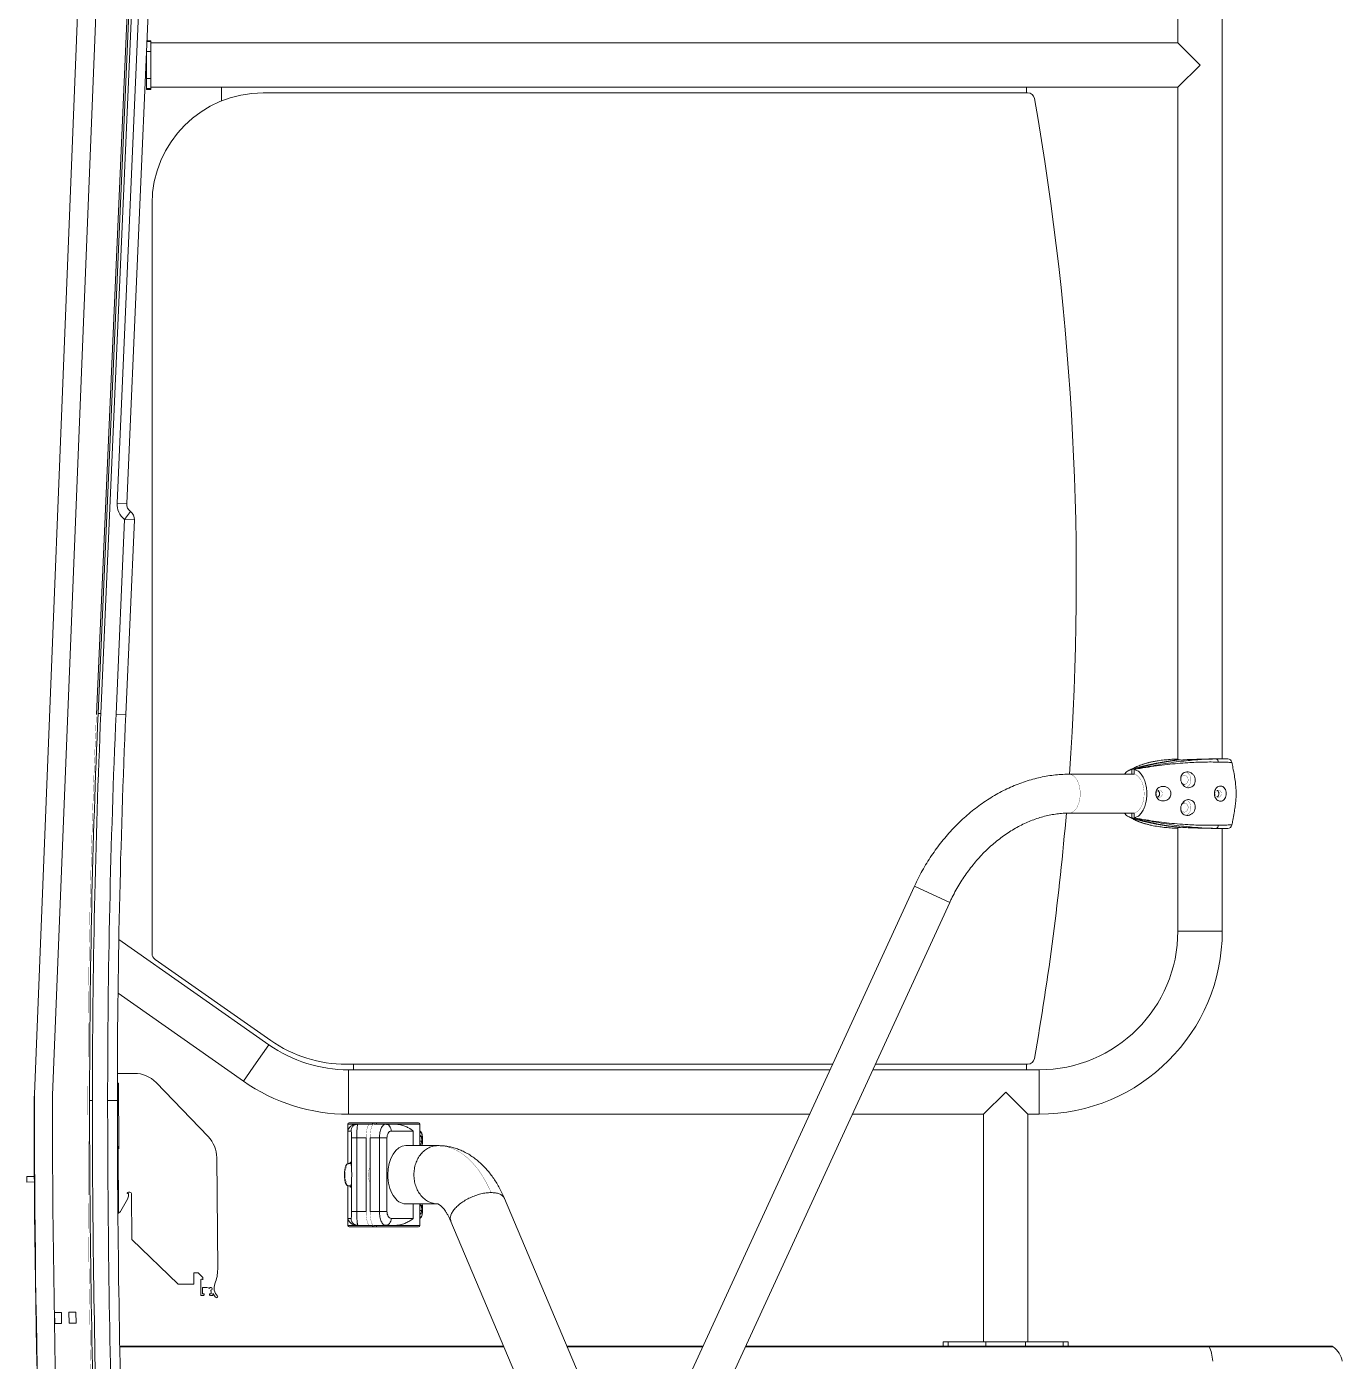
# Model space of a CAD drawing. Header units: millimetres. Extents: x -16985 to -606, y 2122 to 9380.
# Drawn here: x -3141 to -2193, y 5610 to 6572 of the extents above; entities that cross this region are included whole.
import ezdxf

# ---------------------------------------------------------------- set-up
doc = ezdxf.new("R2010")
doc.units = ezdxf.units.MM
for name, pattern in [('K5LT32768', [0]), ('K5LT32769', [0]), ('K5LT_THIN', [0])]:
    doc.linetypes.add(name, pattern=pattern)

msp = doc.modelspace()

# ---------------------------------------------------------------- linework, layer by layer
at = {"color": 7, "linetype": 'K5LT_THIN', "lineweight": 18}
for p, q in [((-2279.29, 6044.19), (-2279.29, 7405.19)), ((-2311.29, 7404.5), (-2311.29, 6560.19)), ((-3135.07, 5802.54), (-3080.56, 7163.49)), ((-3067.57, 7162.97), (-3122.08, 5802.02)), ((-3090.41, 6076.19), (-3054.63, 6893.18)), ((-3089.19, 6076.88), (-3055.9, 6837.14)), ((-3042.26, 6828.7), (-3068.55, 6228.27)), ((-3051.29, 6561.69), (-3053.95, 6561.69)), ((-3051.29, 6561.13), (-3051.29, 6561.69)), ((-3051.29, 6553.87), (-3051.29, 6561.13)), ((-2311.29, 6560.19), (-3051.29, 6560.19)), ((-2295.29, 6544.19), (-2311.29, 6560.19)), ((-3054.29, 6550.19), (-3054.45, 6550.19)), ((-3054.29, 6534.5), (-3054.29, 6553.87)), ((-3051.29, 6534.5), (-3051.29, 6553.87)), ((-2311.29, 6528.19), (-2295.29, 6544.19)), ((-3054.98, 6538.19), (-3054.29, 6538.19)), ((-3054.29, 6534.5), (-3051.29, 6534.5)), ((-3054.29, 6527.24), (-3054.29, 6534.5)), ((-3051.29, 6527.24), (-3051.29, 6534.5)), ((-3054.29, 6527.24), (-3051.29, 6527.24)), ((-3054.29, 6526.69), (-3054.29, 6527.24)), ((-3054.29, 6526.69), (-3051.29, 6526.69)), ((-3051.29, 6528.19), (-2311.29, 6528.19)), ((-3051.29, 6526.69), (-3051.29, 6527.24)), ((-3000.29, 6528.19), (-2420.29, 6528.19)), ((-3000.29, 6528.19), (-3000.29, 6518.35)), ((-2419.49, 6524.19), (-2970.29, 6524.19)), ((-2420.29, 6528.19), (-2420.29, 6524.19)), ((-2311.29, 6528.19), (-2311.29, 6043.82)), ((-3050.29, 6444.19), (-3050.29, 5903.85)), ((-3075.54, 6228.58), (-3068.55, 6228.27)), ((-3070.05, 6216.84), (-3065.8, 6222.4)), ((-3076.2, 6076.46), (-3070.05, 6216.84)), ((-3063.06, 6216.53), (-3070.05, 6216.84)), ((-3069.21, 6076.16), (-3063.06, 6216.53)), ((-3089.19, 6077.03), (-3087.19, 6076.95)), ((-3076.2, 6076.46), (-3069.21, 6076.16)), ((-2309.28, 6043.48), (-2309.28, 6043.64)), ((-2283.73, 6044.19), (-2286.06, 6044.19)), ((-2283.73, 6044.19), (-2275.35, 6044.19)), ((-2272.41, 6041.76), (-2272.42, 6041.76)), ((-2342.7, 6033.19), (-2389.64, 6033.19)), ((-2344.64, 6036.6), (-2344.52, 6036.62)), ((-2344.52, 6033.21), (-2344.62, 6033.19)), ((-2344.52, 6036.62), (-2344.3, 6036.69)), ((-2344.52, 6036.62), (-2344.52, 6033.21)), ((-2344.52, 6033.21), (-2342.8, 6033.21)), ((-2342.8, 6036.62), (-2342.58, 6036.69)), ((-2342.67, 6036.6), (-2342.8, 6036.62)), ((-2342.8, 6036.62), (-2342.8, 6033.21)), ((-2389.64, 6005.19), (-2342.7, 6005.19)), ((-2344.52, 6001.76), (-2344.64, 6001.77)), ((-2344.62, 6005.19), (-2344.52, 6005.17)), ((-2344.52, 6005.17), (-2344.52, 6001.76)), ((-2342.8, 6005.17), (-2344.52, 6005.17)), ((-2344.3, 6001.68), (-2344.52, 6001.76)), ((-2342.8, 6005.17), (-2342.8, 6001.76)), ((-2342.8, 6001.76), (-2342.67, 6001.77)), ((-2342.58, 6001.68), (-2342.8, 6001.76)), ((-2311.29, 5994.55), (-2311.29, 5920.19)), ((-2309.28, 5994.74), (-2309.28, 5994.89)), ((-2283.73, 5994.19), (-2286.06, 5994.19)), ((-2275.35, 5994.19), (-2283.73, 5994.19)), ((-2279.29, 5920.19), (-2279.29, 5994.19)), ((-2501.08, 5952.5), (-2785.91, 5332.63)), ((-2760.46, 5320.94), (-2475.63, 5940.81)), ((-2966.08, 5838.27), (-3074.23, 5914)), ((-3048.16, 5899.75), (-2964.78, 5841.37)), ((-3074.82, 5875.35), (-2984.43, 5812.06)), ((-2910.29, 5824.19), (-2560.04, 5824.19)), ((-2561.87, 5820.19), (-2908.72, 5820.19)), ((-2905.29, 5824.19), (-2905.29, 5820.19)), ((-2905.29, 5820.19), (-2561.87, 5820.19)), ((-2411.29, 5820.19), (-2531.06, 5820.19)), ((-2531.06, 5820.19), (-2420.29, 5820.19)), ((-2529.22, 5824.19), (-2419.49, 5824.19)), ((-2420.29, 5824.19), (-2420.29, 5820.19)), ((-3075.27, 5810.61), (-3074.54, 5810.62)), ((-3063.12, 5817.62), (-3075.26, 5817.52)), ((-3074.54, 5810.62), (-3074.12, 5763.26)), ((-3047.29, 5810.97), (-3009.88, 5772.04)), ((-3135.15, 5800.67), (-3135.29, 5798.19)), ((-3135.11, 5801.47), (-3135.22, 5798.59)), ((-3135.15, 5800.67), (-3135.06, 5802.15)), ((-3135.11, 5801.47), (-3135.15, 5800.67)), ((-3135.07, 5802.54), (-3135.11, 5801.47)), ((-3135.06, 5802.15), (-3135.07, 5802.54)), ((-3122.08, 5802.02), (-3122.07, 5801.95)), ((-2451.29, 5788.19), (-2435.29, 5804.19)), ((-2435.29, 5804.19), (-2419.29, 5788.19)), ((-3093.29, 5798.16), (-3095.29, 5798.16)), ((-3075.29, 5798.16), (-3082.29, 5798.16)), ((-2909.29, 5781.09), (-2909.29, 5752.51)), ((-2908.72, 5788.19), (-2576.58, 5788.19)), ((-2902.08, 5780.91), (-2903.13, 5780.95)), ((-2903.06, 5780.87), (-2901.96, 5781.09)), ((-2901.96, 5781.09), (-2902.96, 5781.09)), ((-2893.45, 5781.09), (-2901.96, 5781.09)), ((-2891.59, 5781.09), (-2893.45, 5781.09)), ((-2890.53, 5782.09), (-2891.32, 5782.09)), ((-2882.04, 5781.09), (-2890.55, 5781.09)), ((-2890.53, 5781.09), (-2890.53, 5782.09)), ((-2890.53, 5782.09), (-2888.79, 5782.09)), ((-2881.19, 5780.99), (-2882.92, 5780.9)), ((-2882.84, 5780.88), (-2882.04, 5781.09)), ((-2881.29, 5780.9), (-2882.04, 5781.09)), ((-2882.04, 5781.09), (-2875.02, 5781.09)), ((-2857.29, 5765.59), (-2857.29, 5781.09)), ((-2545.76, 5788.19), (-2451.29, 5788.19)), ((-2451.29, 5788.19), (-2451.29, 5624.19)), ((-2419.29, 5624.19), (-2419.29, 5788.19)), ((-2419.29, 5788.19), (-2411.29, 5788.19)), ((-2909.2, 5776.09), (-2906.94, 5776.09)), ((-2902.84, 5771.09), (-2906.5, 5771.09)), ((-2906.5, 5771.09), (-2906.5, 5746.84)), ((-2902.84, 5718.09), (-2902.84, 5771.09)), ((-2902.84, 5771.09), (-2896.08, 5771.09)), ((-2896.08, 5771.09), (-2896.08, 5718.09)), ((-2886.44, 5771.09), (-2893.19, 5771.09)), ((-2893.19, 5771.09), (-2893.19, 5718.09)), ((-2881.04, 5771.09), (-2886.44, 5771.09)), ((-2886.44, 5718.09), (-2886.44, 5771.09)), ((-2881.04, 5771.09), (-2881.04, 5718.09)), ((-2862.08, 5776.09), (-2877.96, 5776.09)), ((-2857.1, 5772.9), (-2857.29, 5772.11)), ((-2856.21, 5772.11), (-2857.29, 5772.11)), ((-2856.21, 5772.11), (-2857.1, 5772.9)), ((-2855.94, 5768.8), (-2856.21, 5772.11)), ((-3074.8, 5764.7), (-3074.38, 5717.01)), ((-3074.12, 5763.26), (-3074.18, 5763.26)), ((-2844.41, 5765.59), (-2867.55, 5765.59)), ((-2857.29, 5768.8), (-2855.94, 5768.8)), ((-2857.29, 5766.91), (-2856.57, 5766.27)), ((-2856.57, 5766.27), (-2855.94, 5768.8)), ((-3003.01, 5676.44), (-3003.71, 5756.93)), ((-2906.9, 5752.59), (-2908.83, 5752.59)), ((-3135.13, 5743.39), (-3140.61, 5743.34)), ((-3140.58, 5739.34), (-3140.61, 5743.34)), ((-2906.5, 5742.33), (-2906.5, 5718.09)), ((-2893.19, 5749.59), (-2893.52, 5749.59)), ((-3140.58, 5739.34), (-3135.1, 5739.39)), ((-2909.29, 5736.69), (-2909.29, 5708.09)), ((-2908.83, 5736.59), (-2906.9, 5736.59)), ((-2893.52, 5739.59), (-2893.19, 5739.59)), ((-3072.81, 5718.56), (-3068.08, 5726.93)), ((-3068.12, 5731.29), (-3068.24, 5731.08)), ((-3067.29, 5729.99), (-3067.29, 5730.83)), ((-3065.08, 5730.5), (-3064.8, 5697.98)), ((-2867.55, 5723.59), (-2844.41, 5723.59)), ((-2857.29, 5708.09), (-2857.29, 5723.59)), ((-2857.1, 5722.9), (-2857.29, 5722.11)), ((-2856.21, 5722.11), (-2857.29, 5722.11)), ((-2856.21, 5722.11), (-2857.1, 5722.9)), ((-2855.94, 5718.8), (-2856.21, 5722.11)), ((-2726.49, 5562.45), (-2796.31, 5727.38)), ((-3074.38, 5717.01), (-3074.92, 5716.76)), ((-2906.94, 5713.09), (-2909.2, 5713.09)), ((-2906.5, 5718.09), (-2902.84, 5718.09)), ((-2896.08, 5718.09), (-2902.84, 5718.09)), ((-2886.44, 5718.09), (-2893.19, 5718.09)), ((-2881.04, 5718.09), (-2886.44, 5718.09)), ((-2877.96, 5713.09), (-2862.08, 5713.09)), ((-2857.29, 5718.8), (-2855.94, 5718.8)), ((-2857.29, 5716.91), (-2856.57, 5716.27)), ((-2856.57, 5716.27), (-2855.94, 5718.8)), ((-2903.13, 5708.23), (-2902.08, 5708.27)), ((-2901.96, 5708.09), (-2903.06, 5708.31)), ((-2901.96, 5708.09), (-2902.96, 5708.09)), ((-2893.45, 5708.09), (-2901.96, 5708.09)), ((-2893.45, 5708.09), (-2891.59, 5708.09)), ((-2891.32, 5707.09), (-2890.53, 5707.09)), ((-2890.55, 5708.09), (-2882.04, 5708.09)), ((-2890.53, 5707.09), (-2890.53, 5708.09)), ((-2888.8, 5707.09), (-2890.53, 5707.09)), ((-2882.92, 5708.27), (-2881.19, 5708.18)), ((-2881.29, 5708.27), (-2882.04, 5708.09)), ((-2882.04, 5708.09), (-2875.02, 5708.09)), ((-2834.99, 5711.01), (-2765.17, 5546.08)), ((-3064.8, 5697.98), (-3031.47, 5665.67)), ((-3017.15, 5673.92), (-3020.2, 5673.89)), ((-3013.71, 5670.54), (-3017.15, 5673.92)), ((-3020.13, 5665.77), (-3031.47, 5665.67)), ((-3020.2, 5673.89), (-3020.13, 5665.77)), ((-3015.22, 5668.85), (-3015.12, 5657.57)), ((-3014.21, 5669.37), (-3014.72, 5669.36)), ((-3013.71, 5670.54), (-3013.7, 5668.86)), ((-3013.24, 5657.59), (-3015.12, 5657.57)), ((-3013.95, 5663.31), (-3010.9, 5663.34)), ((-3013.95, 5663.31), (-3013.91, 5658.8)), ((-3012.74, 5658.81), (-3013.91, 5658.8)), ((-3012.74, 5658.81), (-3012.74, 5658.1)), ((-3008.89, 5662.8), (-3009.02, 5662.71)), ((-3007.82, 5658.85), (-3008.83, 5658.84)), ((-3008.83, 5658.84), (-3008.83, 5658.13)), ((-3008.31, 5657.63), (-3006.59, 5657.64)), ((-3007.87, 5661.41), (-3008.01, 5661.31)), ((-3007.83, 5660.31), (-3007.82, 5658.85)), ((-3006.59, 5657.64), (-3006.6, 5658.71)), ((-3115.64, 5645.41), (-3120.63, 5645.28)), ((-3120.63, 5645.28), (-3120.44, 5637.29)), ((-3115.44, 5637.41), (-3115.64, 5645.41)), ((-3105.14, 5645.66), (-3110.14, 5645.54)), ((-3110.14, 5645.54), (-3109.94, 5637.54)), ((-3104.94, 5637.66), (-3105.14, 5645.66)), ((-3120.44, 5637.29), (-3115.44, 5637.41)), ((-3109.94, 5637.54), (-3104.94, 5637.66)), ((-2796.95, 5621.16), (-3073.51, 5621.16)), ((-3073.51, 5620.59), (-3073.51, 5621.16)), ((-3073.51, 5619.87), (-3073.51, 5620.59)), ((-2653.33, 5621.16), (-2751.35, 5621.16)), ((-2289.52, 5621.16), (-2622.51, 5621.16)), ((-2480.29, 5624.19), (-2480.29, 5621.16)), ((-2476.63, 5624.19), (-2480.29, 5624.19)), ((-2449.55, 5624.19), (-2476.63, 5624.19)), ((-2421.04, 5624.19), (-2449.55, 5624.19)), ((-2393.96, 5624.19), (-2421.04, 5624.19)), ((-2390.29, 5624.19), (-2393.96, 5624.19)), ((-2390.29, 5621.16), (-2390.29, 5624.19)), ((-2289.52, 5621.16), (-2201.08, 5621.16)), ((-2288.79, 5620.59), (-2199.32, 5620.59))]:
    msp.add_line(p, q, dxfattribs=at)
at = {"color": 8, "linetype": 'K5LT32768', "lineweight": 15, "true_color": 0x808080}
for p, q in [((-3053.9, 6837.06), (-3087.19, 6076.95)), ((-3048.91, 6836.84), (-3075.54, 6228.58)), ((-3053.97, 6561.13), (-3051.29, 6561.13)), ((-3054.29, 6553.87), (-3051.29, 6553.87)), ((-2475.63, 5940.81), (-2501.08, 5952.5)), ((-2311.29, 5920.19), (-2295.29, 5920.19)), ((-2295.29, 5920.19), (-2279.29, 5920.19)), ((-2966.08, 5838.27), (-2975.25, 5825.17)), ((-2975.25, 5825.17), (-2984.43, 5812.06)), ((-2908.72, 5820.19), (-2908.72, 5804.19)), ((-2411.29, 5820.19), (-2411.29, 5804.19)), ((-2908.72, 5804.19), (-2908.72, 5788.19)), ((-2411.29, 5804.19), (-2411.29, 5788.19)), ((-2909.29, 5781.09), (-2902.96, 5781.09)), ((-2875.02, 5781.09), (-2857.29, 5781.09)), ((-2909.2, 5752.52), (-2909.2, 5776.09)), ((-2862.08, 5765.59), (-2862.08, 5776.09)), ((-2909.2, 5713.09), (-2909.2, 5736.66)), ((-2862.08, 5713.09), (-2862.08, 5723.59)), ((-2902.96, 5708.09), (-2909.29, 5708.09)), ((-2857.29, 5708.09), (-2875.02, 5708.09)), ((-2796.71, 5620.59), (-3073.51, 5620.59)), ((-2653.59, 5620.59), (-2751.11, 5620.59)), ((-2288.79, 5620.59), (-2622.78, 5620.59)), ((-2476.63, 5624.19), (-2476.63, 5621.16)), ((-2449.55, 5624.19), (-2449.55, 5621.16)), ((-2421.04, 5624.19), (-2421.04, 5621.16)), ((-2393.96, 5624.19), (-2393.96, 5621.16))]:
    msp.add_line(p, q, dxfattribs=at)
at = {"color": 7, "linetype": 'K5LT_THIN', "const_width": 0.18}
for points in [[(-3096.51, 5797.5), (-3096.41, 5832.34), (-3096.13, 5867.19), (-3095.65, 5902.03), (-3094.98, 5936.87), (-3094.13, 5971.71), (-3093.08, 6006.54), (-3091.84, 6041.37), (-3090.41, 6076.19)], [(-2342.8, 6033.21), (-2341.51, 6032.78), (-2340.27, 6031.99), (-2339.13, 6030.87), (-2338.1, 6029.43), (-2337.22, 6027.73), (-2336.51, 6025.8), (-2335.99, 6023.69), (-2335.68, 6021.47), (-2335.57, 6019.19), (-2335.68, 6016.9), (-2335.99, 6014.68), (-2336.51, 6012.58), (-2337.22, 6010.65), (-2338.1, 6008.94), (-2339.13, 6007.51), (-2340.27, 6006.38), (-2341.51, 6005.59), (-2342.8, 6005.17)], [(-2306.55, 6025.89), (-2305.67, 6026.07), (-2304.89, 6026.58), (-2304.28, 6027.38), (-2303.93, 6028.38), (-2303.85, 6029.46), (-2304.07, 6030.51), (-2304.56, 6031.42), (-2305.26, 6032.09), (-2306.1, 6032.44), (-2306.99, 6032.44), (-2307.83, 6032.09), (-2308.54, 6031.42), (-2309.02, 6030.51), (-2309.12, 6030.18)], [(-2305.16, 6023.69), (-2304.28, 6024.15), (-2303.32, 6025), (-2302.57, 6026.11), (-2302.07, 6027.41), (-2301.85, 6028.83), (-2301.92, 6030.26), (-2302.29, 6031.64), (-2302.92, 6032.85), (-2303.78, 6033.84), (-2304.81, 6034.53), (-2305.82, 6034.87)], [(-2306.55, 6012.49), (-2305.67, 6012.31), (-2304.89, 6011.79), (-2304.28, 6010.99), (-2303.93, 6010), (-2303.85, 6008.91), (-2304.07, 6007.86), (-2304.56, 6006.95), (-2305.26, 6006.28), (-2306.1, 6005.93), (-2306.99, 6005.93), (-2307.83, 6006.28), (-2308.54, 6006.95), (-2309.02, 6007.86), (-2309.12, 6008.19)], [(-2305.16, 6014.68), (-2304.28, 6014.23), (-2303.32, 6013.38), (-2302.57, 6012.27), (-2302.07, 6010.96), (-2301.85, 6009.55), (-2301.92, 6008.11), (-2302.29, 6006.74), (-2302.92, 6005.52), (-2303.78, 6004.53), (-2304.81, 6003.84), (-2305.82, 6003.5)], [(-3040.19, 4790.84), (-3046.61, 4849.83), (-3052.65, 4908.86), (-3058.3, 4967.93), (-3063.56, 5027.04), (-3068.43, 5086.17), (-3072.92, 5145.34), (-3077.01, 5204.54), (-3080.72, 5263.76), (-3084.03, 5323.01), (-3086.96, 5382.28), (-3089.49, 5441.56), (-3091.64, 5500.86), (-3093.39, 5560.17), (-3094.76, 5619.49), (-3095.73, 5678.82), (-3096.32, 5738.16), (-3096.51, 5797.5)], [(-2893.45, 5781.09), (-2893.96, 5780.89), (-2894.45, 5780.33), (-2894.91, 5779.4), (-2895.31, 5778.16), (-2895.64, 5776.64), (-2895.88, 5774.91), (-2896.03, 5773.04), (-2896.08, 5771.09)], [(-2890.55, 5781.09), (-2891.07, 5780.89), (-2891.56, 5780.33), (-2892.02, 5779.4), (-2892.42, 5778.16), (-2892.75, 5776.64), (-2892.99, 5774.91), (-2893.14, 5773.04), (-2893.19, 5771.09)], [(-2844.41, 5765.59), (-2841.23, 5765.4), (-2838.07, 5764.84), (-2834.93, 5763.92), (-2831.84, 5762.63), (-2828.8, 5760.98), (-2825.84, 5758.99), (-2822.95, 5756.65), (-2820.16, 5753.97), (-2817.48, 5750.98), (-2814.91, 5747.68), (-2812.48, 5744.09), (-2810.18, 5740.22), (-2808.04, 5736.1), (-2806.06, 5731.73)], [(-2893.19, 5739.18), (-2893.29, 5739.27), (-2893.64, 5739.82), (-2893.94, 5740.7), (-2894.17, 5741.84), (-2894.32, 5743.16), (-2894.37, 5744.59), (-2894.32, 5746.01), (-2894.17, 5747.34), (-2893.94, 5748.48), (-2893.64, 5749.35), (-2893.29, 5749.9), (-2893.19, 5749.99)], [(-2896.08, 5718.09), (-2896.03, 5716.14), (-2895.88, 5714.26), (-2895.64, 5712.53), (-2895.31, 5711.02), (-2894.91, 5709.77), (-2894.45, 5708.85), (-2893.96, 5708.28), (-2893.45, 5708.09)], [(-2893.19, 5718.09), (-2893.14, 5716.14), (-2892.99, 5714.26), (-2892.75, 5712.53), (-2892.42, 5711.02), (-2892.02, 5709.77), (-2891.56, 5708.85), (-2891.07, 5708.28), (-2890.55, 5708.09)]]:
    msp.add_lwpolyline(points, dxfattribs=at)
at = {"color": 8, "linetype": 'K5LT32769', "true_color": 0x808080, "const_width": 0.18}
for points in [[(-2389.63, 6005.19), (-2388.38, 6005.36), (-2387.13, 6005.89), (-2385.94, 6006.77), (-2384.84, 6007.96), (-2383.87, 6009.45), (-2383.05, 6011.19), (-2382.4, 6013.14), (-2381.94, 6015.24), (-2381.67, 6017.44), (-2381.61, 6019.7), (-2381.77, 6021.93), (-2382.12, 6024.1), (-2382.67, 6026.14), (-2383.4, 6028), (-2384.29, 6029.63), (-2385.32, 6030.99), (-2386.46, 6032.04), (-2387.69, 6032.77), (-2388.96, 6033.14), (-2389.64, 6033.19)], [(-2342.34, 6038.04), (-2343.57, 6037.36), (-2344.64, 6036.6)], [(-2908.83, 5752.59), (-2909.03, 5752.55), (-2909.47, 5752.21), (-2909.89, 5751.51), (-2910.26, 5750.49), (-2910.56, 5749.19), (-2910.78, 5747.67), (-2910.91, 5746.01), (-2910.94, 5744.29), (-2910.88, 5742.58), (-2910.71, 5740.96), (-2910.46, 5739.51), (-2910.14, 5738.3), (-2909.75, 5737.38), (-2909.32, 5736.8), (-2908.87, 5736.59), (-2908.83, 5736.59)]]:
    msp.add_lwpolyline(points, dxfattribs=at)
at = {"color": 7, "linetype": 'K5LT_THIN', "const_width": 0.18}
for points in [[(-2326.78, 6019.19), (-2326.63, 6020.14), (-2326.21, 6020.97), (-2325.58, 6021.56), (-2324.81, 6021.83), (-2324.02, 6021.74), (-2323.3, 6021.3), (-2322.76, 6020.58), (-2322.48, 6019.67), (-2322.48, 6018.7), (-2322.76, 6017.79), (-2323.3, 6017.07), (-2324.02, 6016.64), (-2324.81, 6016.55), (-2325.58, 6016.81), (-2326.21, 6017.4), (-2326.63, 6018.23)], [(-2284.27, 6019.19), (-2284.12, 6020.14), (-2283.7, 6020.97), (-2283.07, 6021.56), (-2282.3, 6021.83), (-2281.51, 6021.74), (-2280.79, 6021.3), (-2280.25, 6020.58), (-2279.97, 6019.67), (-2279.97, 6018.7), (-2280.25, 6017.79), (-2280.79, 6017.07), (-2281.51, 6016.64), (-2282.3, 6016.55), (-2283.07, 6016.81), (-2283.7, 6017.4), (-2284.12, 6018.23)]]:
    msp.add_lwpolyline(points, close=True, dxfattribs=at)
at = {"color": 7, "linetype": 'K5LT_THIN', "lineweight": 18}
for centre, radius, start, end in [((-2970.29, 6444.19), 80, 90, 180), ((-2419.49, 6519.19), 5, 9.95835, 90), ((-4384.43, 6174.19), 2000, 355.95729, 9.95835), ((-3061.56, 6227.97), 14, 177.4925, 232.6426), ((-3061.56, 6227.97), 7, 177.4925, 232.6426), ((-3070.05, 6216.84), 7, 357.4925, 52.6426), ((3274.71, 5798.34), 6370, 177.492502, 180.001686), ((3274.71, 5798.19), 6370, 177.492502, 180), ((3274.71, 5798.34), 6368, 177.492502, 180.001686), ((3274.71, 5798.34), 6357, 177.492502, 180.001686), ((3274.71, 5798.34), 6350, 177.492502, 180.001686), ((-2295.79, 5883.89), 160.32, 94.82748, 107.61052), ((-2294.07, 5883.89), 160.32, 94.82748, 107.61052), ((-2284.27, 6041.98), 2.27, 359.12894, 76.16559), ((-2275.31, 6041.19), 3, 11.2758, 90.0021), ((-2306.46, 6028.45), 2.56, 213.36925, 268.04054), ((-2306.46, 6009.93), 2.56, 91.95946, 146.63075), ((-4384.43, 6174.19), 2000, 350.04165, 355.15084), ((-2295.79, 6154.49), 160.32, 252.38948, 265.17252), ((-2294.07, 6154.49), 160.32, 252.38948, 265.17252), ((-2284.27, 5996.39), 2.27, 283.83646, 0.87248), ((-2275.31, 5997.19), 3, 269.9979, 348.68598), ((-2411.29, 5920.19), 100, 270, 0), ((-2411.29, 5920.19), 132, 270, 0), ((-3045.29, 5903.85), 5, 180, 235), ((-2908.72, 5920.19), 100, 235, 270), ((-2910.29, 5919.19), 95, 235, 270), ((-2419.49, 5829.19), 5, 270, 350.04165), ((-3062.93, 5795.94), 21.69, 43.8692, 90.5), ((-2908.72, 5920.19), 132, 235, 270), ((5924.71, 5798.19), 9059.77, 179.974951, 186.586099), ((5924.71, 5798.19), 9046.78, 179.976186, 186.586099), ((5924.71, 5798.19), 9060, 180, 186.598845), ((5924.71, 5798.19), 9020, 180, 181.850624), ((5924.71, 5798.42), 9020, 180.001686, 181.852119), ((5924.71, 5798.42), 9000, 180.001686, 181.756302), ((-2908.29, 5781.09), 1, 90, 180), ((-2858.29, 5781.09), 1, 0, 90), ((-3025.8, 5756.73), 22.09, 0.5, 43.8692), ((-3076.21, 5763.24), 2.03, 45.85147, 60.86974), ((-3076.21, 5763.24), 2.03, 0.5, 45.85147), ((-3066.71, 5730.49), 1.63, 0.5, 150.5), ((-3067.8, 5730.83), 0.508, 0.5, 150.5), ((-3073.38, 5729.93), 6.1, 330.5, 0.5), ((-3076.35, 5720.56), 4.06, 298.94911, 330.5), ((-2908.29, 5708.09), 1, 180, 270), ((-2858.29, 5708.09), 1, 270, 0), ((-3029.59, 5676.21), 26.58, 337.56408, 0.5), ((-3014.71, 5668.85), 0.508, 90.5, 180.5), ((-3014.2, 5668.86), 0.508, 0.5, 90.5), ((-2997.54, 5662.97), 8.1, 157.56408, 226.05623), ((-3013.25, 5658.1), 0.508, 270.5, 0.5), ((-3010.88, 5660.29), 3.06, 52.54066, 90.5), ((-3007.95, 5662.43), 1.02, 274.67911, 158.25577), ((-3008.32, 5658.13), 0.508, 180.5, 270.5), ((-3010.88, 5660.29), 3.05, 0.5, 19.66118), ((-3006.39, 5658.71), 0.203, 25.72752, 180.5), ((-2997.55, 5662.97), 9.61, 205.72752, 226.10985), ((-3003.69, 5656.59), 0.763, 226.10985, 46.05623), ((-3126.2, 5627.64), 7.5, 177.02444, 185.13453), ((-2201.08, 5618.16), 3, 54.12919, 90), ((-2208.9, 5607.34), 16.35, 9.92738, 54.12919)]:
    msp.add_arc(centre, radius, start, end, dxfattribs=at)
at = {"color": 8, "linetype": 'K5LT32768', "lineweight": 15, "true_color": 0x808080}
for radius, end in [(9018, 181.702889), (9007, 181.757163)]:
    msp.add_arc((5924.71, 5798.42), radius, 180.001686, end, dxfattribs=at)
at = {"color": 7, "linetype": 'K5LT_THIN', "lineweight": 18}
for centre, major_axis, ratio, start_param, end_param in [((-2867.55, 5744.59), (0, 21), 0.615292, 0, 1.570796), ((-2907.26, 5744.59), (0, 9), 0.087769, -1.317244, 0.475882), ((-2907.26, 5744.59), (0, 9), 0.087769, 2.66571, 4.458837), ((-2867.55, 5744.59), (0, 21), 0.615292, 1.570796, 3.141593), ((-2289.52, 5618.16), (0, 3), 0.414214, -0.626064, 0), ((-2292.76, 5607.34), (0, 16.35), 0.414214, -1.397531, -0.626064)]:
    msp.add_ellipse(centre, major_axis=major_axis, ratio=ratio, start_param=start_param, end_param=end_param, dxfattribs=at)
at = {"color": 8, "linetype": 'K5LT32768', "lineweight": 15, "true_color": 0x808080}
for points, knots in [([(-2344.3, 6036.69), (-2344.28, 6036.7), (-2343.4, 6037.27), (-2341.71, 6038.29), (-2338.41, 6039.71), (-2334.67, 6040.95), (-2330.81, 6041.96), (-2327.97, 6042.45), (-2326.78, 6042.66)], [0, 0, 0, 0, 0.003004, 0.226057, 0.431448, 0.636843, 0.848061, 1, 1, 1, 1]), ([(-2272.42, 6041.76), (-2272.44, 6041.76), (-2272.48, 6041.74), (-2273.33, 6041.74), (-2274.83, 6041.77), (-2276.86, 6041.81), (-2279.26, 6041.88), (-2281.08, 6041.92), (-2282, 6041.94)], [0, 0, 0, 0, 0.137244, 0.320615, 0.499919, 0.684525, 0.840449, 1, 1, 1, 1]), ([(-2344.64, 6001.77), (-2344.63, 6001.76), (-2344.26, 6001.49), (-2343.61, 6001), (-2342.76, 6000.55), (-2342.35, 6000.34)], [0, 0, 0, 0, 0.026271, 0.524709, 1, 1, 1, 1]), ([(-2330.18, 5996.34), (-2331.62, 5996.68), (-2334.55, 5997.37), (-2338.3, 5998.63), (-2341.7, 6000.07), (-2343.41, 6001.13), (-2344.3, 6001.68)], [0, 0, 0, 0, 0.239245, 0.486154, 0.734815, 1, 1, 1, 1]), ([(-2282, 5996.43), (-2281.1, 5996.45), (-2279.28, 5996.5), (-2276.9, 5996.56), (-2274.85, 5996.61), (-2273.36, 5996.63), (-2272.49, 5996.63), (-2272.44, 5996.62), (-2272.42, 5996.61)], [0, 0, 0, 0, 0.155824, 0.315084, 0.494084, 0.678432, 0.856472, 1, 1, 1, 1]), ([(-2906.94, 5776.09), (-2906.86, 5776.74), (-2906.72, 5778.06), (-2905.56, 5779.69), (-2904.25, 5780.69), (-2903.33, 5780.83), (-2903.06, 5780.87)], [0, 0, 0, 0, 0.292387, 0.584775, 0.877162, 1, 1, 1, 1]), ([(-2902.12, 5780.91), (-2902.13, 5780.88), (-2902.17, 5780.81), (-2902.22, 5780.62), (-2902.33, 5780.2), (-2902.45, 5779.47), (-2902.58, 5778.21), (-2902.69, 5776.71), (-2902.77, 5774.96), (-2902.83, 5773.07), (-2902.83, 5771.74), (-2902.84, 5771.09)], [0, 0, 0, 0, 0.030206, 0.095181, 0.148844, 0.297438, 0.431685, 0.576943, 0.715508, 0.858882, 1, 1, 1, 1]), ([(-2886.44, 5771.09), (-2886.42, 5771.74), (-2886.39, 5773.07), (-2886.12, 5774.96), (-2885.71, 5776.71), (-2885.25, 5777.97), (-2884.83, 5778.83), (-2884.5, 5779.4), (-2884.12, 5779.92), (-2883.63, 5780.43), (-2883.2, 5780.8), (-2882.9, 5780.87), (-2882.84, 5780.88)], [0, 0, 0, 0, 0.141096, 0.284451, 0.422993, 0.568233, 0.63362, 0.702601, 0.775183, 0.851369, 0.969895, 1, 1, 1, 1]), ([(-2877.96, 5776.09), (-2878.02, 5776.74), (-2878.14, 5778.06), (-2879.09, 5779.69), (-2880.21, 5780.72), (-2881.01, 5780.86), (-2881.29, 5780.9)], [0, 0, 0, 0, 0.284417, 0.568834, 0.853252, 1, 1, 1, 1]), ([(-2857.29, 5774.73), (-2857.16, 5774.89), (-2856.93, 5775.16), (-2856.59, 5775.04), (-2856.31, 5774.76), (-2856.04, 5774.24), (-2855.74, 5773.34), (-2855.6, 5772.42), (-2855.51, 5771.81)], [0, 0, 0, 0, 0.193011, 0.329787, 0.469466, 0.609144, 0.74592, 1, 1, 1, 1]), ([(-2855.51, 5771.81), (-2855.45, 5771.15), (-2855.36, 5770.13), (-2855.39, 5768.68), (-2855.47, 5767.59), (-2855.61, 5766.6), (-2855.73, 5765.88), (-2855.83, 5765.63), (-2855.85, 5765.59)], [0, 0, 0, 0, 0.303236, 0.466473, 0.633174, 0.799876, 0.963113, 1, 1, 1, 1]), ([(-2796.4, 5727.34), (-2796.47, 5727.59), (-2796.75, 5728.47), (-2798, 5729.67), (-2800.08, 5730.85), (-2802.78, 5731.59), (-2804.97, 5731.68), (-2806.06, 5731.73)], [0, 0, 0, 0, 0.085853, 0.31439, 0.542926, 0.771463, 1, 1, 1, 1]), ([(-2855.84, 5723.59), (-2855.83, 5723.56), (-2855.68, 5723.11), (-2855.59, 5722.44), (-2855.51, 5721.81)], [0, 0, 0, 0, 0.058063, 1, 1, 1, 1]), ([(-2903.06, 5708.31), (-2903.33, 5708.35), (-2904.25, 5708.48), (-2905.56, 5709.49), (-2906.72, 5711.12), (-2906.86, 5712.43), (-2906.94, 5713.09)], [0, 0, 0, 0, 0.12275, 0.415167, 0.707583, 1, 1, 1, 1]), ([(-2902.84, 5718.09), (-2902.83, 5717.43), (-2902.83, 5716.1), (-2902.77, 5714.21), (-2902.69, 5712.46), (-2902.59, 5711.13), (-2902.49, 5710.13), (-2902.4, 5709.4), (-2902.29, 5708.83), (-2902.2, 5708.44), (-2902.14, 5708.32), (-2902.12, 5708.27)], [0, 0, 0, 0, 0.141005, 0.28446, 0.422922, 0.568195, 0.656, 0.750335, 0.851213, 0.941941, 1, 1, 1, 1]), ([(-2882.84, 5708.27), (-2882.96, 5708.32), (-2883.25, 5708.44), (-2883.82, 5708.9), (-2884.49, 5709.7), (-2885.16, 5710.96), (-2885.71, 5712.46), (-2886.12, 5714.21), (-2886.39, 5716.1), (-2886.42, 5717.43), (-2886.44, 5718.09)], [0, 0, 0, 0, 0.057744, 0.148528, 0.297334, 0.431467, 0.576822, 0.715371, 0.858909, 1, 1, 1, 1]), ([(-2877.96, 5713.09), (-2878.02, 5712.43), (-2878.14, 5711.12), (-2879.09, 5709.48), (-2880.21, 5708.46), (-2881.01, 5708.32), (-2881.29, 5708.27)], [0, 0, 0, 0, 0.28442, 0.568841, 0.853261, 1, 1, 1, 1]), ([(-2855.51, 5721.81), (-2855.45, 5721.15), (-2855.36, 5720.13), (-2855.39, 5718.68), (-2855.47, 5717.59), (-2855.61, 5716.58), (-2855.84, 5715.45), (-2856.23, 5714.43), (-2856.69, 5714.04), (-2857.05, 5714.1), (-2857.22, 5714.3), (-2857.29, 5714.39)], [0, 0, 0, 0, 0.162776, 0.250402, 0.339887, 0.429372, 0.516997, 0.679773, 0.842549, 0.930175, 1, 1, 1, 1]), ([(-2832.92, 5719.19), (-2833.48, 5718.37), (-2834.61, 5716.73), (-2835.37, 5714.37), (-2835.51, 5712.43), (-2835.07, 5711.43), (-2834.9, 5711.04)], [0, 0, 0, 0, 0.275913, 0.551825, 0.827738, 1, 1, 1, 1])]:
    msp.add_open_spline(points, degree=3, knots=knots, dxfattribs=at)
at = {"color": 7, "linetype": 'K5LT_THIN', "lineweight": 18}
for points, knots in [([(-2282, 6041.94), (-2283.7, 6041.97), (-2287.11, 6042.03), (-2292.57, 6041.97), (-2298.25, 6041.8), (-2304.54, 6041.48), (-2311.4, 6040.99), (-2318.91, 6040.26), (-2326.6, 6039.3), (-2334.58, 6038.07), (-2339.92, 6037.13), (-2342.67, 6036.6)], [0, 0, 0, 0, 0.096541, 0.193087, 0.29174, 0.390386, 0.508085, 0.625785, 0.747724, 0.869674, 1, 1, 1, 1]), ([(-2342.58, 6036.69), (-2342.54, 6036.7), (-2339.85, 6037.27), (-2334.69, 6038.29), (-2327.13, 6039.71), (-2319.76, 6040.96), (-2312.43, 6042.05), (-2305.69, 6042.88), (-2299.62, 6043.48), (-2294.15, 6043.88), (-2288.81, 6044.14), (-2285.42, 6044.17), (-2283.73, 6044.19)], [0, 0, 0, 0, 0.001731, 0.130268, 0.248627, 0.366988, 0.488705, 0.610419, 0.706888, 0.80336, 0.901685, 1, 1, 1, 1]), ([(-2327.05, 6042.65), (-2327.14, 6042.64), (-2328.44, 6042.44), (-2330.73, 6041.96), (-2333.91, 6041.19), (-2336.84, 6040.32), (-2339.53, 6039.33), (-2341.36, 6038.57), (-2342.2, 6038.1), (-2342.33, 6038.03)], [0, 0, 0, 0, 0.012982, 0.202217, 0.389249, 0.580013, 0.771862, 0.965873, 1, 1, 1, 1]), ([(-2326.78, 6042.66), (-2326.33, 6042.74), (-2324.61, 6043.07), (-2321.26, 6043.48), (-2316.76, 6043.88), (-2313.42, 6044.08), (-2311.51, 6044.11), (-2311.29, 6044.11)], [0, 0, 0, 0, 0.101115, 0.386692, 0.672275, 0.963344, 1, 1, 1, 1]), ([(-2309.28, 6043.64), (-2309.69, 6043.65), (-2310.51, 6043.66), (-2311.17, 6043.73), (-2311.45, 6043.78), (-2311.38, 6043.81), (-2311.37, 6043.82)], [0, 0, 0, 0, 0.320934, 0.651191, 0.97212, 1, 1, 1, 1]), ([(-2307.56, 6043.64), (-2306.95, 6043.65), (-2305.72, 6043.66), (-2303.48, 6043.73), (-2301.02, 6043.81), (-2298.41, 6043.9), (-2295.69, 6043.99), (-2292.98, 6044.08), (-2290.32, 6044.14), (-2287.99, 6044.18), (-2286.64, 6044.19), (-2286.06, 6044.19)], [0, 0, 0, 0, 0.112407, 0.228078, 0.340483, 0.456139, 0.568708, 0.684539, 0.797128, 0.912993, 1, 1, 1, 1]), ([(-2272.36, 5996.6), (-2272.13, 5997.77), (-2271.57, 6000.66), (-2270.73, 6005), (-2270.01, 6009.49), (-2269.53, 6013.53), (-2269.3, 6017.14), (-2269.28, 6020.48), (-2269.45, 6023.84), (-2269.85, 6027.74), (-2270.57, 6032.47), (-2271.47, 6037.24), (-2272.1, 6040.44), (-2272.36, 6041.78)], [0, 0, 0, 0, 0.078465, 0.193718, 0.290279, 0.377052, 0.460723, 0.528273, 0.596241, 0.681062, 0.78571, 0.91053, 1, 1, 1, 1]), ([(-2389.64, 6033.19), (-2390.65, 6033.18), (-2393.46, 6033.15), (-2398.08, 6032.86), (-2403.5, 6032.22), (-2408.92, 6031.28), (-2414.34, 6030.03), (-2419.74, 6028.48), (-2425.11, 6026.63), (-2430.43, 6024.48), (-2435.7, 6022.05), (-2440.89, 6019.33), (-2445.99, 6016.34), (-2451, 6013.08), (-2455.9, 6009.55), (-2460.67, 6005.78), (-2465.3, 6001.77), (-2469.79, 5997.52), (-2474.12, 5993.05), (-2478.28, 5988.38), (-2482.26, 5983.51), (-2486.05, 5978.45), (-2489.65, 5973.22), (-2493.03, 5967.83), (-2496.2, 5962.3), (-2498.88, 5957.18), (-2500.43, 5953.88), (-2501.08, 5952.5)], [0, 0, 0, 0, 0.022979, 0.063513, 0.104108, 0.144801, 0.185589, 0.226471, 0.267441, 0.308491, 0.349615, 0.390803, 0.432046, 0.473337, 0.514667, 0.556029, 0.597416, 0.638824, 0.680246, 0.721679, 0.763121, 0.80457, 0.846022, 0.887479, 0.928938, 0.970401, 1, 1, 1, 1]), ([(-2349.6, 6033.19), (-2349.47, 6033.39), (-2348.73, 6034.53), (-2347.04, 6035.85), (-2345.44, 6036.35), (-2344.64, 6036.6)], [0, 0, 0, 0, 0.096647, 0.548293, 1, 1, 1, 1]), ([(-2342.2, 6038.11), (-2342.88, 6037.77), (-2344.49, 6036.96), (-2346.11, 6036.14), (-2347.05, 6035.66)], [0, 0, 0, 0, 0.419709, 1, 1, 1, 1]), ([(-2342.67, 6001.77), (-2341.87, 6002.01), (-2340.26, 6002.49), (-2338.06, 6004.46), (-2336.18, 6007.25), (-2334.73, 6010.79), (-2333.83, 6014.86), (-2333.52, 6019.19), (-2333.83, 6023.52), (-2334.73, 6027.58), (-2336.18, 6031.12), (-2338.06, 6033.91), (-2340.26, 6035.88), (-2341.87, 6036.36), (-2342.67, 6036.6)], [0, 0, 0, 0, 0.082631, 0.16525, 0.247882, 0.331926, 0.415957, 0.5, 0.584043, 0.668074, 0.752118, 0.83475, 0.917369, 1, 1, 1, 1]), ([(-2342.2, 6038.11), (-2342.23, 6038.1), (-2342.28, 6038.08), (-2342.32, 6038.05), (-2342.34, 6038.04)], [0, 0, 0, 0, 0.604715, 1, 1, 1, 1]), ([(-2303.58, 6023.44), (-2303, 6023.5), (-2301.85, 6023.63), (-2300.34, 6024.62), (-2299.23, 6026.08), (-2298.65, 6027.88), (-2298.67, 6029.81), (-2299.28, 6031.66), (-2300.43, 6033.26), (-2302.03, 6034.43), (-2303.91, 6035.01), (-2305.8, 6034.9), (-2307.38, 6034.13), (-2308.51, 6032.85), (-2309.15, 6031.21), (-2309.27, 6029.33), (-2308.83, 6027.39), (-2307.87, 6025.62), (-2306.48, 6024.27), (-2304.97, 6023.54), (-2303.98, 6023.47), (-2303.58, 6023.44)], [0, 0, 0, 0, 0.053427, 0.106872, 0.159867, 0.212241, 0.264269, 0.316564, 0.36995, 0.425098, 0.481772, 0.538019, 0.591327, 0.641955, 0.692581, 0.745029, 0.799148, 0.853923, 0.908664, 0.963194, 1, 1, 1, 1]), ([(-2316.22, 6019.19), (-2316.27, 6018.64), (-2316.38, 6017.56), (-2317.18, 6016.1), (-2318.39, 6014.92), (-2320.02, 6014.1), (-2321.97, 6013.79), (-2324, 6014.17), (-2325.72, 6015.27), (-2326.83, 6016.86), (-2327.29, 6018.63), (-2327.19, 6020.33), (-2326.62, 6021.85), (-2325.62, 6023.14), (-2324.2, 6024.08), (-2322.4, 6024.55), (-2320.36, 6024.4), (-2318.41, 6023.53), (-2316.97, 6022.05), (-2316.3, 6020.48), (-2316.24, 6019.53), (-2316.22, 6019.19)], [0, 0, 0, 0, 0.046032, 0.092014, 0.139891, 0.192641, 0.251838, 0.315743, 0.378482, 0.435279, 0.485922, 0.532388, 0.577732, 0.624977, 0.676107, 0.732295, 0.793859, 0.858136, 0.918581, 0.97119, 1, 1, 1, 1]), ([(-2325.62, 6021.48), (-2325.45, 6021.36), (-2325.05, 6021.08), (-2324.61, 6020.38), (-2324.36, 6019.52), (-2324.4, 6018.62), (-2324.71, 6017.8), (-2325.15, 6017.18), (-2325.52, 6016.96), (-2325.67, 6016.88)], [0, 0, 0, 0, 0.122504, 0.280285, 0.438237, 0.593843, 0.748251, 0.904369, 1, 1, 1, 1]), ([(-2276.45, 6019.19), (-2276.5, 6018.55), (-2276.6, 6017.27), (-2277.33, 6015.57), (-2278.42, 6014.33), (-2279.77, 6013.69), (-2281.2, 6013.68), (-2282.59, 6014.21), (-2283.81, 6015.31), (-2284.67, 6016.87), (-2285.05, 6018.68), (-2284.94, 6020.54), (-2284.33, 6022.26), (-2283.3, 6023.62), (-2281.96, 6024.49), (-2280.44, 6024.78), (-2278.99, 6024.41), (-2277.82, 6023.45), (-2276.97, 6022.09), (-2276.52, 6020.58), (-2276.47, 6019.58), (-2276.45, 6019.19)], [0, 0, 0, 0, 0.056333, 0.112644, 0.167965, 0.220619, 0.269749, 0.321253, 0.377041, 0.431358, 0.485243, 0.539357, 0.593652, 0.647632, 0.701542, 0.75643, 0.811231, 0.860385, 0.911303, 0.965278, 1, 1, 1, 1]), ([(-2282.96, 6021.6), (-2282.94, 6021.59), (-2282.69, 6021.51), (-2282.32, 6021.08), (-2281.91, 6020.37), (-2281.73, 6019.49), (-2281.76, 6018.59), (-2282.02, 6017.77), (-2282.43, 6017.12), (-2282.8, 6016.89), (-2282.96, 6016.79)], [0, 0, 0, 0, 0.012228, 0.15783, 0.304545, 0.451324, 0.596989, 0.742109, 0.888095, 1, 1, 1, 1]), ([(-2303.58, 6014.94), (-2303, 6014.87), (-2301.85, 6014.75), (-2300.34, 6013.75), (-2299.23, 6012.29), (-2298.65, 6010.49), (-2298.67, 6008.57), (-2299.28, 6006.71), (-2300.43, 6005.12), (-2302.03, 6003.95), (-2303.91, 6003.36), (-2305.8, 6003.47), (-2307.38, 6004.24), (-2308.51, 6005.52), (-2309.15, 6007.16), (-2309.27, 6009.04), (-2308.83, 6010.98), (-2307.87, 6012.75), (-2306.48, 6014.1), (-2304.97, 6014.83), (-2303.98, 6014.91), (-2303.58, 6014.94)], [0, 0, 0, 0, 0.053427, 0.106872, 0.159867, 0.212241, 0.264269, 0.316564, 0.36995, 0.425098, 0.481772, 0.538019, 0.591327, 0.641955, 0.692581, 0.745029, 0.799148, 0.853923, 0.908664, 0.963194, 1, 1, 1, 1]), ([(-2475.63, 5940.81), (-2475.23, 5941.67), (-2474.04, 5944.22), (-2471.9, 5948.37), (-2469.15, 5953.22), (-2466.19, 5957.92), (-2463.05, 5962.47), (-2459.74, 5966.85), (-2456.25, 5971.04), (-2452.62, 5975.04), (-2448.84, 5978.83), (-2444.94, 5982.4), (-2440.92, 5985.74), (-2436.79, 5988.84), (-2432.58, 5991.69), (-2428.29, 5994.29), (-2423.94, 5996.62), (-2419.55, 5998.68), (-2415.12, 6000.47), (-2410.66, 6001.97), (-2406.2, 6003.2), (-2401.74, 6004.14), (-2397.3, 6004.79), (-2393.26, 6005.13), (-2390.72, 6005.17), (-2389.64, 6005.19)], [0, 0, 0, 0, 0.022843, 0.067617, 0.11239, 0.157157, 0.201916, 0.246667, 0.29141, 0.336147, 0.38088, 0.42561, 0.470343, 0.515084, 0.559842, 0.604626, 0.649449, 0.694328, 0.739279, 0.784324, 0.829488, 0.874795, 0.920273, 0.96595, 1, 1, 1, 1]), ([(-2344.64, 6001.77), (-2345.44, 6002.02), (-2347.04, 6002.53), (-2348.73, 6003.85), (-2349.47, 6004.99), (-2349.6, 6005.19)], [0, 0, 0, 0, 0.451707, 0.903353, 1, 1, 1, 1]), ([(-2347.08, 6002.74), (-2346.14, 6002.25), (-2344.5, 6001.42), (-2342.88, 6000.6), (-2342.19, 6000.26)], [0, 0, 0, 0, 0.57893, 1, 1, 1, 1]), ([(-2342.67, 6001.77), (-2342.6, 6001.76), (-2339.85, 6001.23), (-2334.59, 6000.31), (-2326.86, 5999.11), (-2319.27, 5998.15), (-2311.66, 5997.4), (-2304.66, 5996.9), (-2298.37, 5996.58), (-2292.73, 5996.4), (-2287.22, 5996.34), (-2283.74, 5996.4), (-2282, 5996.43)], [0, 0, 0, 0, 0.003345, 0.130332, 0.248088, 0.365834, 0.487727, 0.609618, 0.706153, 0.802695, 0.90135, 1, 1, 1, 1]), ([(-2283.73, 5994.19), (-2285.39, 5994.2), (-2288.72, 5994.23), (-2294.01, 5994.48), (-2299.51, 5994.88), (-2305.59, 5995.48), (-2312.23, 5996.3), (-2319.49, 5997.37), (-2326.92, 5998.63), (-2334.65, 6000.07), (-2339.88, 6001.13), (-2342.58, 6001.68)], [0, 0, 0, 0, 0.096443, 0.192895, 0.291238, 0.389579, 0.507928, 0.626279, 0.748004, 0.869728, 1, 1, 1, 1]), ([(-2342.35, 6000.34), (-2342.33, 6000.32), (-2342.28, 6000.3), (-2342.22, 6000.27), (-2342.19, 6000.26)], [0, 0, 0, 0, 0.423525, 1, 1, 1, 1]), ([(-2342.34, 6000.35), (-2341.77, 6000.06), (-2340.43, 5999.4), (-2338.03, 5998.47), (-2335.16, 5997.54), (-2332.69, 5996.86), (-2331.08, 5996.53), (-2330.61, 5996.43)], [0, 0, 0, 0, 0.18124, 0.421857, 0.661787, 0.90029, 1, 1, 1, 1]), ([(-2311.29, 5994.26), (-2311.47, 5994.26), (-2313.32, 5994.29), (-2316.62, 5994.49), (-2321.2, 5994.88), (-2325.72, 5995.49), (-2328.74, 5995.98), (-2330.17, 5996.34), (-2330.18, 5996.34)], [0, 0, 0, 0, 0.024374, 0.253035, 0.485057, 0.718173, 0.997091, 1, 1, 1, 1]), ([(-2311.34, 5994.56), (-2311.36, 5994.57), (-2311.42, 5994.61), (-2311.06, 5994.66), (-2310.35, 5994.72), (-2309.6, 5994.73), (-2309.28, 5994.74)], [0, 0, 0, 0, 0.098382, 0.419884, 0.750737, 1, 1, 1, 1]), ([(-2286.06, 5994.19), (-2286.81, 5994.19), (-2288.34, 5994.2), (-2290.89, 5994.24), (-2293.57, 5994.31), (-2296.28, 5994.4), (-2298.99, 5994.5), (-2301.57, 5994.59), (-2303.99, 5994.66), (-2306.01, 5994.72), (-2307.1, 5994.73), (-2307.56, 5994.74)], [0, 0, 0, 0, 0.112348, 0.227959, 0.340305, 0.455901, 0.568413, 0.684181, 0.796797, 0.912688, 1, 1, 1, 1]), ([(-2902.96, 5781.09), (-2903.46, 5781.05), (-2904.49, 5780.97), (-2906.05, 5780.36), (-2907.52, 5779.32), (-2908.68, 5777.8), (-2909.09, 5776.67), (-2909.2, 5776.09), (-2909.2, 5776.09)], [0, 0, 0, 0, 0.139328, 0.282107, 0.511558, 0.747217, 0.99813, 1, 1, 1, 1]), ([(-2891.32, 5782.09), (-2892.69, 5782.09), (-2895.51, 5782.09), (-2899.36, 5782.09), (-2902.78, 5782.09), (-2905.52, 5782.09), (-2907.36, 5782.09), (-2908.26, 5782.09), (-2908.2, 5782.09), (-2908.18, 5782.09)], [0, 0, 0, 0, 0.142306, 0.292476, 0.448388, 0.607338, 0.766288, 0.922201, 1, 1, 1, 1]), ([(-2901.96, 5781.09), (-2901.99, 5781.08), (-2902.05, 5781.06), (-2902.1, 5780.95), (-2902.12, 5780.91)], [0, 0, 0, 0, 0.655276, 1, 1, 1, 1]), ([(-2891.59, 5781.09), (-2891.58, 5781.2), (-2891.58, 5781.42), (-2891.53, 5781.72), (-2891.47, 5781.95), (-2891.39, 5782.07), (-2891.34, 5782.08), (-2891.32, 5782.09)], [0, 0, 0, 0, 0.214236, 0.428467, 0.642855, 0.857585, 1, 1, 1, 1]), ([(-2888.43, 5782.09), (-2888.46, 5782.08), (-2888.52, 5782.05), (-2888.6, 5781.88), (-2888.66, 5781.63), (-2888.69, 5781.35), (-2888.69, 5781.16), (-2888.69, 5781.09)], [0, 0, 0, 0, 0.215165, 0.430337, 0.645323, 0.859952, 1, 1, 1, 1]), ([(-2888.43, 5782.09), (-2886.97, 5782.09), (-2883.97, 5782.09), (-2879.3, 5782.09), (-2874.62, 5782.09), (-2870.17, 5782.09), (-2866.24, 5782.09), (-2863.02, 5782.09), (-2860.62, 5782.09), (-2859.08, 5782.09), (-2858.31, 5782.09), (-2858.38, 5782.09), (-2858.4, 5782.09)], [0, 0, 0, 0, 0.09956, 0.204621, 0.3137, 0.424904, 0.536109, 0.645187, 0.750249, 0.849809, 0.949368, 1, 1, 1, 1]), ([(-2862.08, 5776.09), (-2862.08, 5776.09), (-2863.1, 5776.86), (-2865.01, 5778.14), (-2868.22, 5779.67), (-2871.36, 5780.78), (-2873.79, 5780.98), (-2875.02, 5781.09)], [0, 0, 0, 0, 0.001871, 0.3333, 0.548963, 0.769634, 1, 1, 1, 1]), ([(-2906.5, 5771.09), (-2906.5, 5771.4), (-2906.5, 5772.04), (-2906.54, 5773.29), (-2906.62, 5774.67), (-2906.76, 5775.86), (-2906.88, 5776.01), (-2906.94, 5776.09)], [0, 0, 0, 0, 0.117936, 0.237405, 0.481049, 0.735304, 1, 1, 1, 1]), ([(-2877.96, 5776.09), (-2878.37, 5776.01), (-2879.18, 5775.86), (-2880.21, 5774.68), (-2880.77, 5773.29), (-2881.01, 5772.04), (-2881.03, 5771.4), (-2881.04, 5771.09)], [0, 0, 0, 0, 0.263449, 0.518096, 0.762554, 0.882462, 1, 1, 1, 1]), ([(-2855.49, 5771.97), (-2855.5, 5772.1), (-2855.55, 5772.51), (-2855.66, 5773.14), (-2855.83, 5773.86), (-2856.04, 5774.5), (-2856.29, 5775.05), (-2856.61, 5775.51), (-2856.94, 5775.85), (-2857.21, 5775.94), (-2857.29, 5775.96)], [0, 0, 0, 0, 0.066752, 0.20822, 0.354709, 0.50204, 0.650026, 0.800211, 0.943258, 1, 1, 1, 1]), ([(-2855.35, 5769.59), (-2855.36, 5770.06), (-2855.37, 5770.72), (-2855.43, 5771.51), (-2855.47, 5771.82), (-2855.49, 5771.97)], [0, 0, 0, 0, 0.578631, 0.804829, 1, 1, 1, 1]), ([(-2855.77, 5765.59), (-2855.77, 5765.59), (-2855.69, 5765.85), (-2855.59, 5766.42), (-2855.47, 5767.24), (-2855.4, 5768.05), (-2855.35, 5768.82), (-2855.35, 5769.36), (-2855.35, 5769.59)], [0, 0, 0, 0, 0.001434, 0.255186, 0.457582, 0.632621, 0.84164, 1, 1, 1, 1]), ([(-2796.33, 5727.38), (-2796.44, 5727.66), (-2797.09, 5729.27), (-2798.43, 5732.08), (-2800.36, 5735.8), (-2802.45, 5739.34), (-2804.7, 5742.73), (-2807.1, 5745.93), (-2809.66, 5748.97), (-2812.38, 5751.79), (-2815.25, 5754.39), (-2818.24, 5756.76), (-2821.37, 5758.87), (-2824.57, 5760.7), (-2827.82, 5762.22), (-2831.12, 5763.47), (-2834.5, 5764.44), (-2837.96, 5765.13), (-2841.18, 5765.52), (-2843.27, 5765.55), (-2844.18, 5765.56)], [0, 0, 0, 0, 0.01265, 0.073158, 0.134126, 0.195239, 0.255437, 0.316387, 0.377214, 0.437779, 0.49795, 0.557679, 0.616998, 0.675993, 0.733432, 0.788853, 0.844324, 0.900607, 0.956943, 1, 1, 1, 1]), ([(-2908.87, 5752.55), (-2909.02, 5752.55), (-2909.4, 5752.54), (-2909.91, 5752.19), (-2910.4, 5751.64), (-2910.8, 5750.83), (-2911.13, 5749.76), (-2911.37, 5748.65), (-2911.51, 5747.64), (-2911.6, 5746.73), (-2911.66, 5745.74), (-2911.67, 5745.01), (-2911.68, 5744.59)], [0, 0, 0, 0, 0.056776, 0.147713, 0.25117, 0.391593, 0.527772, 0.646894, 0.74247, 0.814917, 0.892547, 1, 1, 1, 1]), ([(-2911.68, 5744.59), (-2911.67, 5744.06), (-2911.66, 5743.32), (-2911.59, 5742.36), (-2911.54, 5741.93), (-2911.52, 5741.69)], [0, 0, 0, 0, 0.533688, 0.743373, 1, 1, 1, 1]), ([(-2911.52, 5741.69), (-2911.51, 5741.61), (-2911.47, 5741.21), (-2911.36, 5740.53), (-2911.19, 5739.67), (-2910.98, 5738.9), (-2910.73, 5738.21), (-2910.43, 5737.63), (-2910.08, 5737.14), (-2909.62, 5736.77), (-2909.14, 5736.57), (-2908.86, 5736.61), (-2908.78, 5736.62)], [0, 0, 0, 0, 0.028436, 0.142146, 0.260436, 0.379752, 0.499142, 0.618522, 0.738898, 0.853182, 0.958665, 1, 1, 1, 1]), ([(-2855.49, 5721.97), (-2855.5, 5722.1), (-2855.55, 5722.51), (-2855.64, 5723.06), (-2855.74, 5723.44), (-2855.77, 5723.59)], [0, 0, 0, 0, 0.220828, 0.688835, 1, 1, 1, 1]), ([(-2844.44, 5723.59), (-2844.45, 5723.59), (-2844.47, 5723.59), (-2844.33, 5723.56), (-2843.93, 5723.38), (-2843.34, 5723.04), (-2842.61, 5722.5), (-2841.8, 5721.79), (-2840.9, 5720.87), (-2839.93, 5719.71), (-2838.9, 5718.32), (-2837.83, 5716.67), (-2836.74, 5714.74), (-2835.78, 5712.84), (-2835.21, 5711.51), (-2834.99, 5710.97)], [0, 0, 0, 0, 0.080904, 0.166643, 0.249917, 0.347018, 0.424684, 0.499375, 0.572696, 0.645739, 0.71892, 0.792763, 0.869944, 0.947946, 1, 1, 1, 1]), ([(-2909.2, 5713.09), (-2909.2, 5713.08), (-2909.09, 5712.5), (-2908.69, 5711.38), (-2907.53, 5709.86), (-2906.07, 5708.82), (-2904.5, 5708.21), (-2903.48, 5708.13), (-2902.96, 5708.09)], [0, 0, 0, 0, 0.00187, 0.252785, 0.482615, 0.717894, 0.857481, 1, 1, 1, 1]), ([(-2906.94, 5713.09), (-2906.88, 5713.16), (-2906.77, 5713.32), (-2906.62, 5714.48), (-2906.54, 5715.88), (-2906.5, 5717.13), (-2906.5, 5717.77), (-2906.5, 5718.09)], [0, 0, 0, 0, 0.260448, 0.516059, 0.762984, 0.88262, 1, 1, 1, 1]), ([(-2881.04, 5718.09), (-2881.03, 5717.77), (-2881.01, 5717.12), (-2880.77, 5715.87), (-2880.2, 5714.48), (-2879.18, 5713.32), (-2878.37, 5713.16), (-2877.96, 5713.09)], [0, 0, 0, 0, 0.119092, 0.23939, 0.484621, 0.738236, 1, 1, 1, 1]), ([(-2875.02, 5708.09), (-2874.27, 5708.13), (-2872.75, 5708.2), (-2870.16, 5708.81), (-2867.37, 5709.85), (-2864.51, 5711.37), (-2862.85, 5712.5), (-2862.08, 5713.08), (-2862.08, 5713.09)], [0, 0, 0, 0, 0.139328, 0.282107, 0.511558, 0.747217, 0.99813, 1, 1, 1, 1]), ([(-2857.29, 5713.2), (-2857.13, 5713.27), (-2856.76, 5713.45), (-2856.37, 5713.97), (-2856.03, 5714.65), (-2855.77, 5715.53), (-2855.59, 5716.41), (-2855.47, 5717.24), (-2855.4, 5718.05), (-2855.35, 5718.82), (-2855.35, 5719.36), (-2855.35, 5719.59)], [0, 0, 0, 0, 0.088477, 0.209333, 0.360716, 0.505655, 0.631276, 0.731473, 0.818127, 0.921603, 1, 1, 1, 1]), ([(-2855.35, 5719.59), (-2855.36, 5720.06), (-2855.37, 5720.72), (-2855.43, 5721.51), (-2855.47, 5721.82), (-2855.49, 5721.97)], [0, 0, 0, 0, 0.578631, 0.804829, 1, 1, 1, 1]), ([(-2891.32, 5707.09), (-2892.69, 5707.09), (-2895.51, 5707.09), (-2899.36, 5707.09), (-2902.78, 5707.09), (-2905.52, 5707.09), (-2907.36, 5707.09), (-2908.26, 5707.09), (-2908.2, 5707.09), (-2908.18, 5707.09)], [0, 0, 0, 0, 0.142306, 0.292476, 0.448388, 0.607338, 0.766288, 0.922201, 1, 1, 1, 1]), ([(-2902.12, 5708.27), (-2902.1, 5708.24), (-2902.05, 5708.11), (-2902, 5708.1), (-2901.96, 5708.09)], [0, 0, 0, 0, 0.223725, 1, 1, 1, 1]), ([(-2891.32, 5707.09), (-2891.35, 5707.1), (-2891.41, 5707.12), (-2891.49, 5707.29), (-2891.55, 5707.55), (-2891.58, 5707.83), (-2891.59, 5708.01), (-2891.59, 5708.09)], [0, 0, 0, 0, 0.215165, 0.430337, 0.645323, 0.859952, 1, 1, 1, 1]), ([(-2888.69, 5708.09), (-2888.69, 5707.97), (-2888.68, 5707.75), (-2888.64, 5707.45), (-2888.57, 5707.22), (-2888.5, 5707.1), (-2888.45, 5707.09), (-2888.43, 5707.09)], [0, 0, 0, 0, 0.214221, 0.428437, 0.64281, 0.857525, 1, 1, 1, 1]), ([(-2888.43, 5707.09), (-2886.97, 5707.09), (-2883.97, 5707.09), (-2879.3, 5707.09), (-2874.62, 5707.09), (-2870.17, 5707.09), (-2866.24, 5707.09), (-2863.02, 5707.09), (-2860.62, 5707.09), (-2859.08, 5707.09), (-2858.31, 5707.09), (-2858.38, 5707.09), (-2858.4, 5707.09)], [0, 0, 0, 0, 0.09956, 0.204621, 0.3137, 0.424904, 0.536108, 0.645187, 0.750249, 0.849808, 0.949368, 1, 1, 1, 1]), ([(-2882.04, 5708.09), (-2882.25, 5708.1), (-2882.52, 5708.11), (-2882.78, 5708.24), (-2882.84, 5708.27)], [0, 0, 0, 0, 0.774249, 1, 1, 1, 1])]:
    msp.add_open_spline(points, degree=3, knots=knots, dxfattribs=at)
for points in [[(-2861.68, 5744.59), (-2861.61, 5745.96), (-2861.48, 5748.71), (-2860.46, 5752.67), (-2858.86, 5756.33), (-2856.7, 5759.53), (-2854.06, 5762.16), (-2851.06, 5764.1), (-2847.8, 5765.35), (-2845.54, 5765.51), (-2844.41, 5765.59)], [(-2906.5, 5746.84), (-2906.48, 5746.09), (-2906.45, 5744.59), (-2906.48, 5743.08), (-2906.5, 5742.33)], [(-2844.41, 5723.59), (-2845.54, 5723.66), (-2847.8, 5723.82), (-2851.06, 5725.07), (-2854.06, 5727.01), (-2856.7, 5729.64), (-2858.86, 5732.84), (-2860.46, 5736.5), (-2861.48, 5740.46), (-2861.61, 5743.21), (-2861.68, 5744.59)], [(-2806.06, 5731.73), (-2807.23, 5731.68), (-2809.56, 5731.59), (-2813.39, 5730.84), (-2817.28, 5729.68), (-2821.12, 5728.11), (-2824.74, 5726.2), (-2828.01, 5724.02), (-2830.84, 5721.65), (-2832.23, 5720.01), (-2832.92, 5719.19)]]:
    msp.add_open_spline(points, degree=3, dxfattribs=at)

doc.saveas('drawing.dxf')
